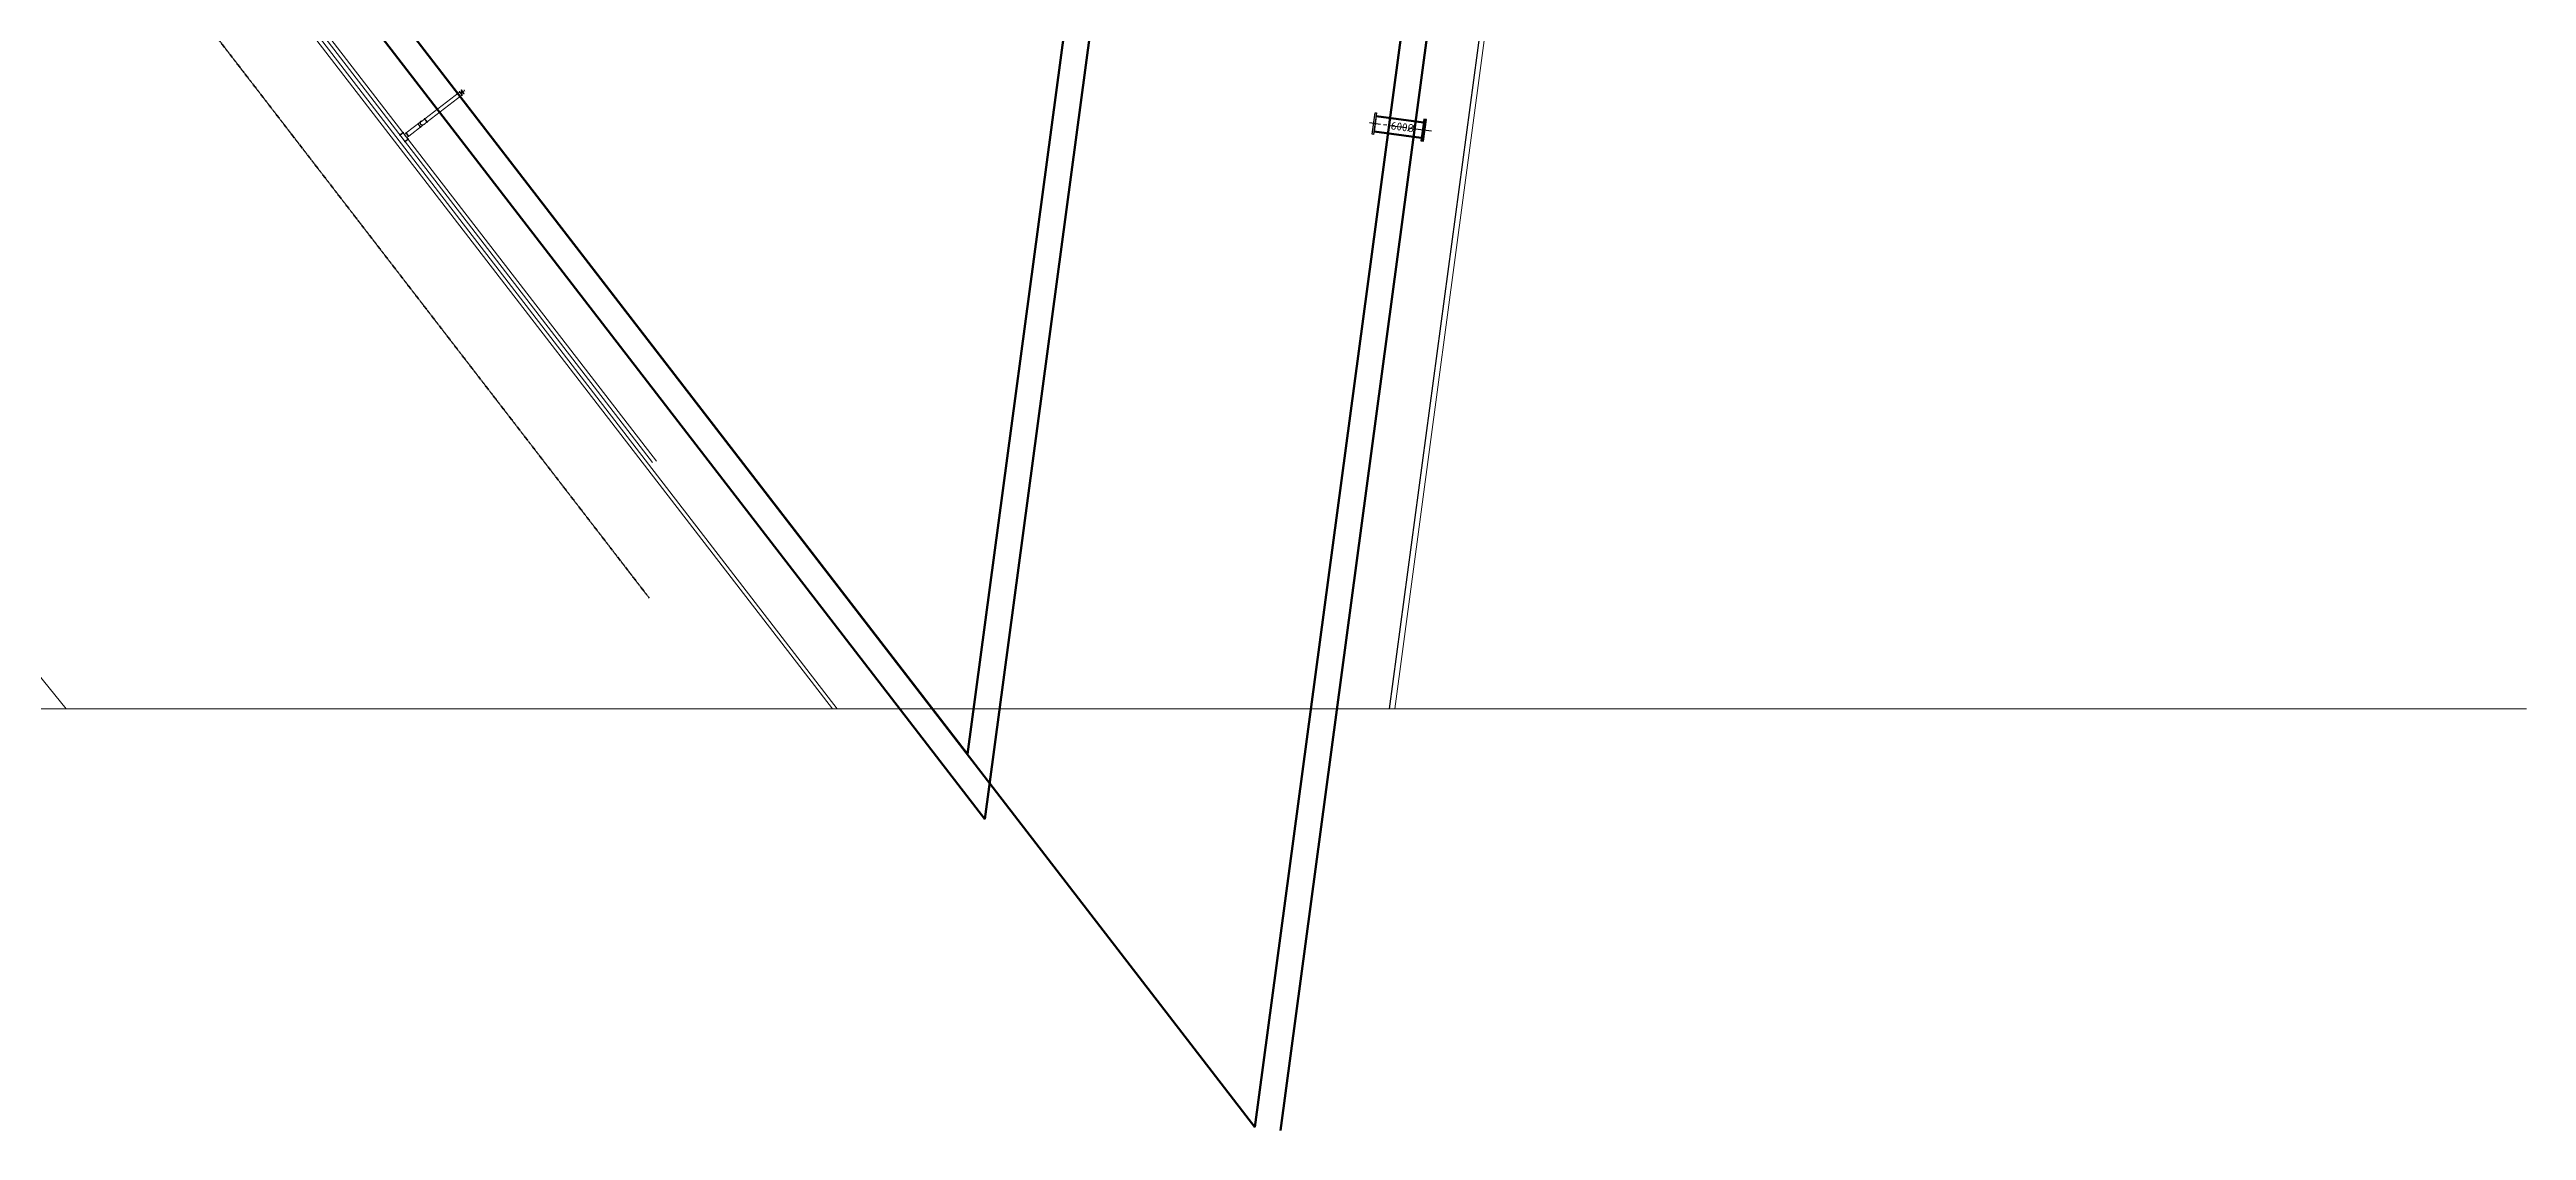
# Model space of a CAD drawing. Header units: inches. Extents: x 86328 to 235202, y 68629 to 184293.
# Drawn here: x 139176 to 235202, y 68629 to 110518 of the extents above; entities that cross this region are included whole.
import ezdxf

# ---------------------------------------------------------------- set-up
doc = ezdxf.new("R2010")
doc.units = ezdxf.units.IN
doc.header["$MEASUREMENT"] = 0
doc.linetypes.add('CENTER', pattern=[2, 1.25, -0.25, 0.25, -0.25])
doc.linetypes.add('CENTER2', pattern=[1.125, 0.75, -0.125, 0.125, -0.125])
for name, color, linetype, lineweight in [('DIM', 251, 'Continuous', 0), ('plan', 8, 'Continuous', 0), ('PLC WIRE', 7, 'Continuous', 0)]:
    doc.layers.add(name, color=color, linetype=linetype, lineweight=lineweight)
doc.layers.add('pipes', color=2, linetype='Continuous')
doc.layers.add('text', color=3, linetype='Continuous')
doc.styles.add('ISO', font='isocpeur.ttf')
doc.styles.get("Standard").update_dxf_attribs({"font": 'arial.ttf'})
doc.linetypes.add('FENCE_LINE', pattern='A,0.5,-0.1,["X",Standard,S=0.1,R=0,X=-0.02,Y=-0.05],-0.1', length=0.7)

msp = doc.modelspace()

# ---------------------------------------------------------------- linework, layer by layer
at = {"color": 8, "linetype": 'CENTER', "ltscale": 500}
msp.add_line((192752, 107352), (190345, 107675), dxfattribs=at)
at = {"color": 8}
for p, q in [((190458, 107236), (190570, 108069)), ((190621, 108062), (190510, 107229)), ((190570, 108069), (190621, 108062)), ((192453, 107816), (192341, 106984)), ((192504, 107809), (192393, 106977)), ((192393, 106977), (192504, 107809)), ((192444, 106970), (192556, 107802)), ((192504, 107809), (192453, 107816)), ((192556, 107802), (192504, 107809)), ((190510, 107229), (190458, 107236)), ((192341, 106984), (192393, 106977)), ((192393, 106977), (192444, 106970))]:
    msp.add_line(p, q, dxfattribs=at)
at = {"layer": 'DIM', "color": 8, "linetype": 'FENCE_LINE', "ltscale": 25}
for p, q in [((191116, 84971), (204370, 183829)), ((169526, 84971), (130844, 135106))]:
    msp.add_line(p, q, dxfattribs=at)
at = {"layer": 'DIM', "color": 8, "linetype": 'FENCE_LINE', "ltscale": 20, "extrusion": (-2.00606e-06, 4.08641e-06, 1)}
for p, q in [((191123, 84971, -1), (204126, 181957, -2)), ((204325, 181931, -2), (191325, 84971, -1))]:
    msp.add_line(p, q, dxfattribs=at)
at = {"layer": 'DIM', "color": 8, "linetype": 'CENTER2', "lineweight": 35, "ltscale": 30}
msp.add_line((162425, 89263), (119020, 145521), dxfattribs=at)
at = {"layer": 'DIM', "color": 8, "linetype": 'Continuous', "ltscale": 25}
msp.add_line((169715, 84971), (130963, 135197), dxfattribs=at)
at = {"layer": 'DIM', "color": 8, "lineweight": 50}
for p, q in [((192437, 107697), (190605, 107943)), ((192357, 107103), (190525, 107348))]:
    msp.add_line(p, q, dxfattribs=at)
at = {"layer": 'DIM', "color": 8, "linetype": 'Continuous'}
for p, q in [((139827, 84971, 0), (131381, 95350)), ((86328, 84971), (235202, 84971))]:
    msp.add_line(p, q, dxfattribs=at)
at = {"layer": 'pipes', "color": 8, "ltscale": 2000}
msp.add_line((190605, 107943), (190525, 107348), dxfattribs=at)
at = {"layer": 'plan', "color": 8, "lineweight": 50}
for p, q in [((149221, 114675), (175432, 80697)), ((150484, 114675), (174760, 83206)), ((150484, 114675), (185901, 68762)), ((174760, 83206), (178982, 114675)), ((179991, 114675), (175432, 80697)), ((185901, 68762), (192061, 114675)), ((186892, 68629), (193070, 114675))]:
    msp.add_line(p, q, dxfattribs=at)
at = {"layer": 'PLC WIRE', "color": 8, "ltscale": 2000}
for p, q in [((144440, 118000), (162552, 94520)), ((144559, 118092), (162710, 94561)), ((153721, 107836), (155066, 108873)), ((153812, 107717), (155158, 108755)), ((155055, 108888), (155067, 108897)), ((155168, 108741), (155055, 108888)), ((155061, 108892), (155175, 108745)), ((155067, 108897), (155181, 108750)), ((155087, 108871), (155231, 108811)), ((155128, 108944), (155141, 108954)), ((155242, 108797), (155128, 108944)), ((155135, 108949), (155248, 108802)), ((155161, 108776), (155139, 108930)), ((155141, 108954), (155254, 108807)), ((155181, 108750), (155168, 108741)), ((155197, 108880), (155264, 108931)), ((155254, 108807), (155242, 108797)), ((155247, 108953), (155281, 108909)), ((153545, 107700), (153008, 107286)), ((153637, 107581), (153100, 107167)), ((153448, 107648), (153460, 107657)), ((153561, 107501), (153448, 107648)), ((153454, 107652), (153567, 107505)), ((153460, 107657), (153573, 107510)), ((153471, 107643), (153545, 107700)), ((153563, 107524), (153637, 107581)), ((153590, 107735), (153708, 107826)), ((153681, 107616), (153800, 107707)), ((153710, 107850), (153697, 107840)), ((153697, 107840), (153811, 107693)), ((153703, 107845), (153817, 107698)), ((153823, 107703), (153710, 107850)), ((153811, 107693), (153823, 107703)), ((152896, 107313), (152749, 107200)), ((152749, 107200), (152758, 107188)), ((152753, 107194), (152900, 107307)), ((152758, 107188), (152905, 107301)), ((152772, 107199), (152955, 106961)), ((152891, 107290), (152937, 107231)), ((152905, 107301), (152896, 107313)), ((152937, 107231), (152996, 107277)), ((152996, 107277), (152937, 107231)), ((152941, 106950), (153088, 107064)), ((152951, 106938), (152941, 106950)), ((152946, 106944), (153093, 107058)), ((153098, 107051), (152951, 106938)), ((152997, 107300), (152985, 107291)), ((152985, 107291), (153098, 107144)), ((152991, 107296), (153105, 107149)), ((153111, 107153), (152997, 107300)), ((153028, 107112), (153088, 107158)), ((153088, 107158), (153028, 107112)), ((153028, 107112), (153074, 107053)), ((153088, 107064), (153098, 107051)), ((153098, 107144), (153111, 107153)), ((153573, 107510), (153561, 107501))]:
    msp.add_line(p, q, dxfattribs=at)
for centre, radius, start, end in [((153635, 107675), 93.7, 90.82458, 344.46917), ((153635, 107675), 75, 127.64664, 307.64664), ((153223, 107357), 312, 203.75016, 231.54334)]:
    msp.add_arc(centre, radius, start, end, dxfattribs=at)

# ---------------------------------------------------------------- texts
at = {"layer": 'text', "color": 8, "style": 'ISO'}
msp.add_text('600%%C', height=307.6, rotation=352.35826, dxfattribs=at).set_placement((191161, 107426))

doc.saveas('drawing.dxf')
